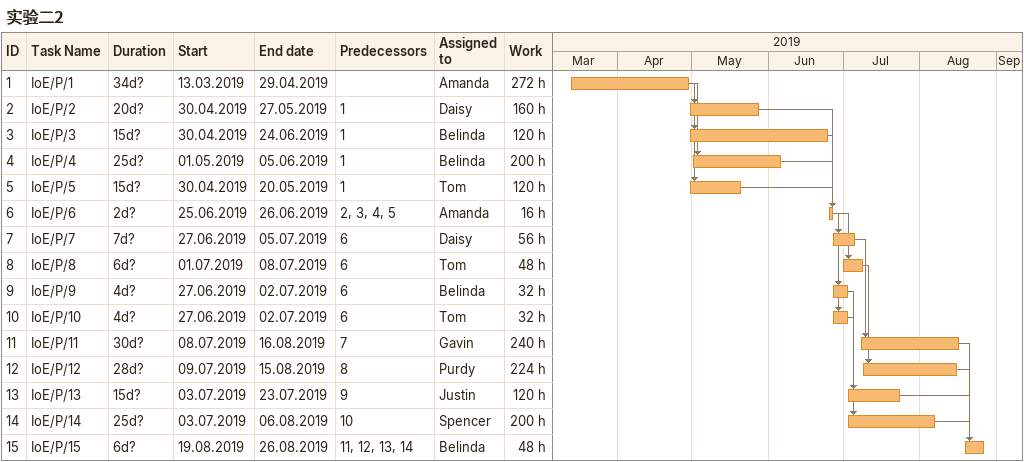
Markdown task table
实验二2

| ID | Task | Duration | Start | Finish | Predecessors | Resources | Work (h) |
|---|---|---|---|---|---|---|---|
| 1 | IoE/P/1 | 34d? | 2019-03-13 | 2019-04-29 |  | Amanda | 272 |
| 2 | IoE/P/2 | 20d? | 2019-04-30 | 2019-05-27 | 1 | Daisy | 160 |
| 3 | IoE/P/3 | 15d? | 2019-04-30 | 2019-06-24 | 1 | Belinda | 120 |
| 4 | IoE/P/4 | 25d? | 2019-05-01 | 2019-06-05 | 1 | Belinda | 200 |
| 5 | IoE/P/5 | 15d? | 2019-04-30 | 2019-05-20 | 1 | Tom | 120 |
| 6 | IoE/P/6 | 2d? | 2019-06-25 | 2019-06-26 | 2, 3, 4, 5 | Amanda | 16 |
| 7 | IoE/P/7 | 7d? | 2019-06-27 | 2019-07-05 | 6 | Daisy | 56 |
| 8 | IoE/P/8 | 6d? | 2019-07-01 | 2019-07-08 | 6 | Tom | 48 |
| 9 | IoE/P/9 | 4d? | 2019-06-27 | 2019-07-02 | 6 | Belinda | 32 |
| 10 | IoE/P/10 | 4d? | 2019-06-27 | 2019-07-02 | 6 | Tom | 32 |
| 11 | IoE/P/11 | 30d? | 2019-07-08 | 2019-08-16 | 7 | Gavin | 240 |
| 12 | IoE/P/12 | 28d? | 2019-07-09 | 2019-08-15 | 8 | Purdy | 224 |
| 13 | IoE/P/13 | 15d? | 2019-07-03 | 2019-07-23 | 9 | Justin | 120 |
| 14 | IoE/P/14 | 25d? | 2019-07-03 | 2019-08-06 | 10 | Spencer | 200 |
| 15 | IoE/P/15 | 6d? | 2019-08-19 | 2019-08-26 | 11, 12, 13, 14 | Belinda | 48 |
